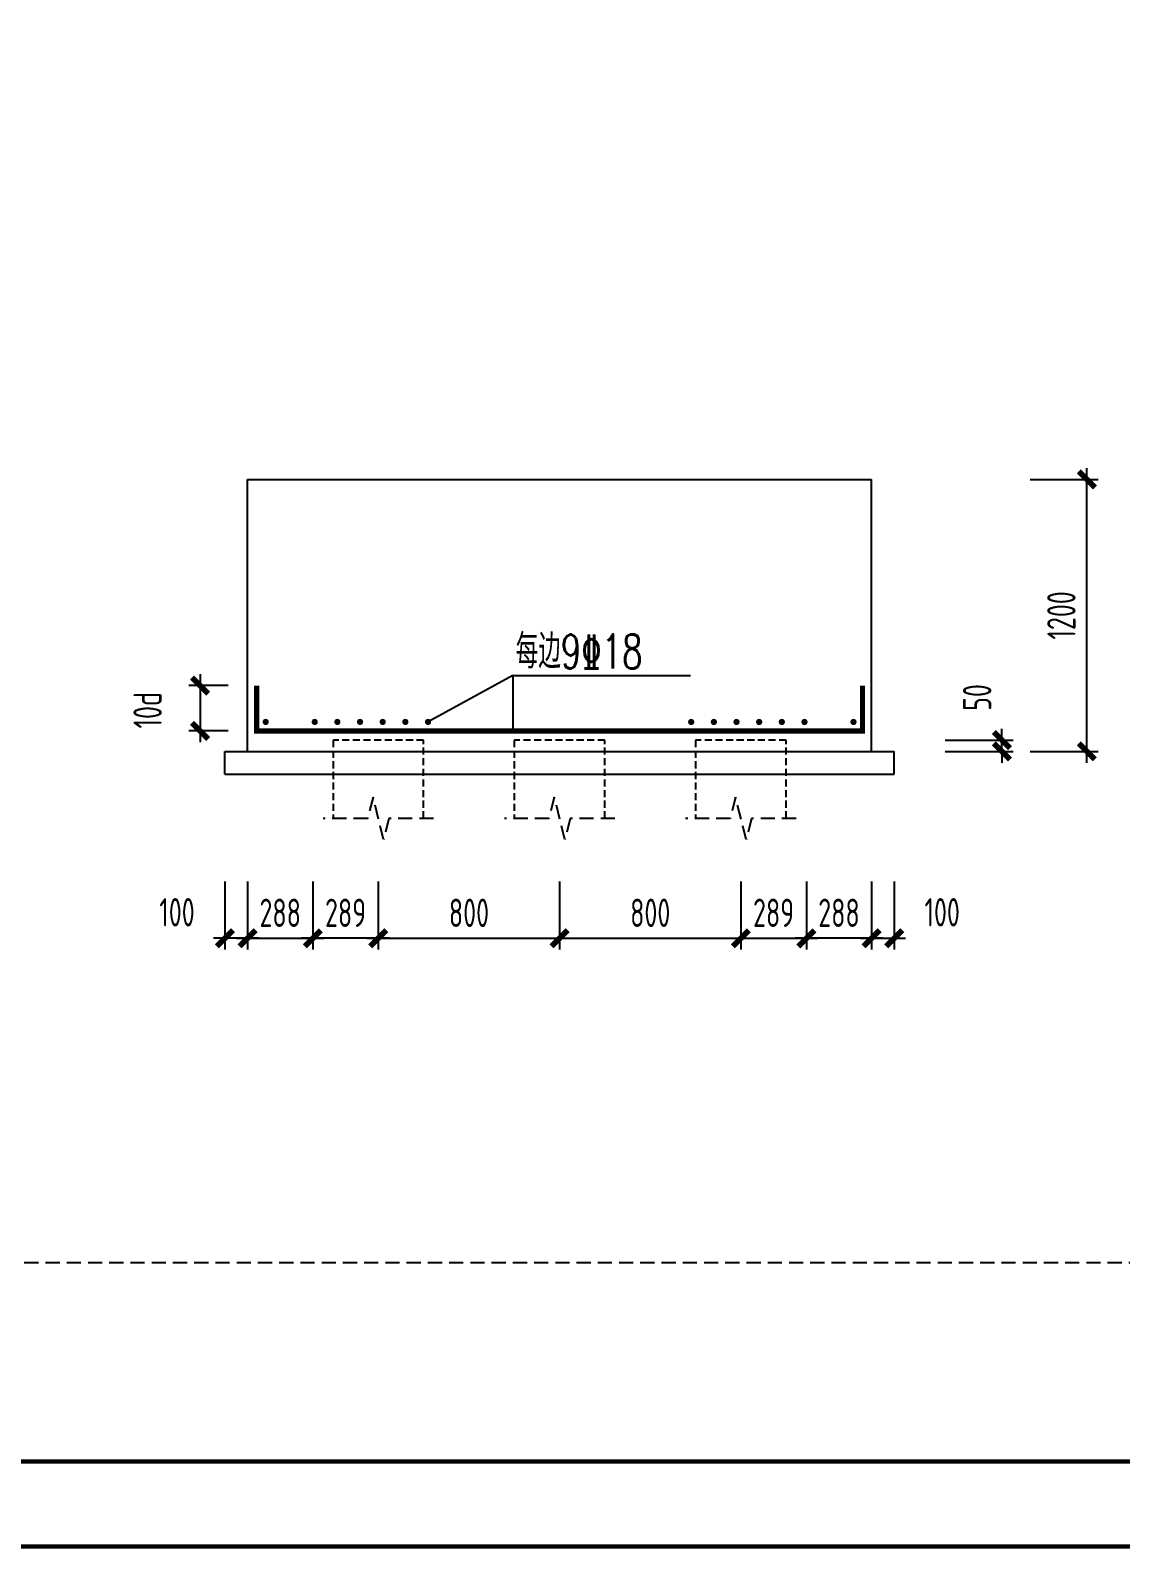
# Model space of a CAD drawing. Extents: x -1201378 to 2367219, y -619313 to 244905.
# Drawn here: x -166183 to -146936, y -496140 to -469341 of the extents above; entities that cross this region are included whole.
import ezdxf
from ezdxf.enums import TextEntityAlignment as Align

# ---------------------------------------------------------------- set-up
doc = ezdxf.new("R2010")
doc.units = 0
doc.header["$LTSCALE"] = 1000
doc.linetypes.add('HIDDEN', pattern=[0.375, 0.25, -0.125])
doc.layers.get('0').update_dxf_attribs({"linetype": 'CONTINUOUS'})
doc.layers.get('Defpoints').update_dxf_attribs({"linetype": 'CONTINUOUS'})
for name, color, linetype in [('0-cxFrame', 155, 'CONTINUOUS'), ('S-SGJ', 21, 'CONTINUOUS'), ('S-SHAPE', 51, 'CONTINUOUS'), ('S-SHAPE2', 165, 'HIDDEN')]:
    doc.layers.add(name, color=color, linetype=linetype)
for name, color, linetype, lineweight in [('0-cxText', 131, 'CONTINUOUS', 25), ('S-dim', 81, 'CONTINUOUS', 0), ('S-gj', 6, 'CONTINUOUS', 0)]:
    doc.layers.add(name, color=color, linetype=linetype, lineweight=lineweight)
doc.styles.add('cx_tuming', font='simhei.ttf')
doc.styles.add('cx_tuqian1', font='')
doc.styles.add('SS1', font='tj-romans1.shx', dxfattribs={"width": 0.7, "bigfont": 'tj-hztxt1.shx'})
doc.styles.add('TSSD_Dimension', font='tssdeng.shx', dxfattribs={"width": 0.7, "bigfont": 'hztxt.shx'})
doc.styles.add('黑体', font='simhei.ttf', dxfattribs={"width": 0.8})
doc.styles.get('cx_tuqian1').set_extended_font_data('SimSun')
doc.dimstyles.new('TSSD_50_200', dxfattribs={"dimtxt": 500, "dimasz": 200, "dimexe": 200, "dimexo": 500, "dimgap": 200, "dimtad": 1, "dimdec": 0, "dimlfac": 0.25, "dimzin": 0, "dimdsep": 46, "dimtxsty": 'TSSD_Dimension', "dimblk": 'ARCHTICK', "dimcen": 0, "dimdle": 200, "dimclrt": 7, "dimadec": 0, "dimazin": 0, "dimtfac": 1, "dimtdec": 0, "dimtix": 1, "dimtmove": 2, "dimatfit": 3, "dimfxl": 1, "dimtolj": 1, "dimtzin": 0, "dimarcsym": 0})

# ---------------------------------------------------------------- blocks, each defined once
blk = doc.blocks.new('_ArchTick')
at = {"color": 0, "linetype": 'ByBlock', "const_width": 0.5}
blk.add_lwpolyline([(-0.71, -0.71), (0.71, 0.71)], dxfattribs=at)
blk = doc.blocks.new('*D5775')
at = {"layer": 'Defpoints', "color": 0, "transparency": 16777216}
for p in [(-162188, -480907), (-163188, -481707), (-162188, -481707)]:
    blk.add_point(p, dxfattribs=at)
at = {"layer": 'S-dim', "color": 0, "lineweight": -2, "transparency": 16777216}
for p, q in [((-163188, -480707), (-163188, -481907)), ((-162688, -480907), (-163388, -480907)), ((-162688, -481707), (-163388, -481707))]:
    blk.add_line(p, q, dxfattribs=at)
at = {"layer": 'S-dim', "color": 0, "lineweight": -2, "transparency": 16777216, "xscale": 200, "yscale": 200, "zscale": 200}
for p, rotation in [((-163188, -480907), 90), ((-163188, -481707), 270)]:
    blk.add_blockref('_ArchTick', p, dxfattribs=dict(at, rotation=rotation))
at = {"layer": 'S-dim', "color": 7, "transparency": 16777216, "insert": (-164113, -481342), "char_height": 500, "attachment_point": 5, "rotation": 90, "style": 'TSSD_Dimension'}
blk.add_mtext('\\A1;10d', dxfattribs=at)
blk = doc.blocks.new('*D5776')
at = {"layer": 'Defpoints', "color": 0, "transparency": 16777216}
for p in [(-162748, -483867), (-162348, -483867), (-162748, -485367)]:
    blk.add_point(p, dxfattribs=at)
at = {"layer": 'S-dim', "color": 0, "lineweight": -2, "transparency": 16777216}
for p, q in [((-162748, -484367), (-162748, -485567)), ((-162348, -484367), (-162348, -485567)), ((-162148, -485367), (-162948, -485367))]:
    blk.add_line(p, q, dxfattribs=at)
at = {"layer": 'S-dim', "color": 0, "lineweight": -2, "transparency": 16777216, "xscale": 200, "yscale": 200, "zscale": 200, "rotation": 180}
blk.add_blockref('_ArchTick', (-162748, -485367), dxfattribs=at)
at = {"layer": 'S-dim', "color": 0, "lineweight": -2, "transparency": 16777216, "xscale": 200, "yscale": 200, "zscale": 200}
blk.add_blockref('_ArchTick', (-162348, -485367), dxfattribs=at)
at = {"layer": 'S-dim', "color": 7, "transparency": 16777216, "insert": (-163594, -484907), "char_height": 500, "attachment_point": 5, "style": 'TSSD_Dimension'}
blk.add_mtext('\\A1;100', dxfattribs=at)
blk = doc.blocks.new('*D5777')
at = {"layer": 'Defpoints', "color": 0, "transparency": 16777216}
for p in [(-160040, -483867), (-156840, -483867), (-156840, -485367)]:
    blk.add_point(p, dxfattribs=at)
at = {"layer": 'S-dim', "color": 0, "lineweight": -2, "transparency": 16777216}
for p, q in [((-160040, -484367), (-160040, -485567)), ((-156840, -484367), (-156840, -485567)), ((-160240, -485367), (-156640, -485367))]:
    blk.add_line(p, q, dxfattribs=at)
at = {"layer": 'S-dim', "color": 0, "lineweight": -2, "transparency": 16777216, "xscale": 200, "yscale": 200, "zscale": 200, "rotation": 180}
blk.add_blockref('_ArchTick', (-160040, -485367), dxfattribs=at)
at = {"layer": 'S-dim', "color": 0, "lineweight": -2, "transparency": 16777216, "xscale": 200, "yscale": 200, "zscale": 200}
blk.add_blockref('_ArchTick', (-156840, -485367), dxfattribs=at)
at = {"layer": 'S-dim', "color": 7, "transparency": 16777216, "insert": (-158440, -484917), "char_height": 500, "attachment_point": 5, "style": 'TSSD_Dimension'}
blk.add_mtext('\\A1;800', dxfattribs=at)
blk = doc.blocks.new('*D5778')
at = {"layer": 'Defpoints', "color": 0, "transparency": 16777216}
for p in [(-156840, -483867), (-153640, -483867), (-153640, -485367)]:
    blk.add_point(p, dxfattribs=at)
at = {"layer": 'S-dim', "color": 0, "lineweight": -2, "transparency": 16777216}
for p, q in [((-156840, -484367), (-156840, -485567)), ((-153640, -484367), (-153640, -485567)), ((-157040, -485367), (-153440, -485367))]:
    blk.add_line(p, q, dxfattribs=at)
at = {"layer": 'S-dim', "color": 0, "lineweight": -2, "transparency": 16777216, "xscale": 200, "yscale": 200, "zscale": 200, "rotation": 180}
blk.add_blockref('_ArchTick', (-156840, -485367), dxfattribs=at)
at = {"layer": 'S-dim', "color": 0, "lineweight": -2, "transparency": 16777216, "xscale": 200, "yscale": 200, "zscale": 200}
blk.add_blockref('_ArchTick', (-153640, -485367), dxfattribs=at)
at = {"layer": 'S-dim', "color": 7, "transparency": 16777216, "insert": (-155240, -484917), "char_height": 500, "attachment_point": 5, "style": 'TSSD_Dimension'}
blk.add_mtext('\\A1;800', dxfattribs=at)
blk = doc.blocks.new('*D5779')
at = {"layer": 'Defpoints', "color": 0, "transparency": 16777216}
for p in [(-161196, -483867), (-160040, -483867), (-161196, -485367)]:
    blk.add_point(p, dxfattribs=at)
at = {"layer": 'S-dim', "color": 0, "lineweight": -2, "transparency": 16777216}
for p, q in [((-161196, -484367), (-161196, -485567)), ((-160040, -484367), (-160040, -485567)), ((-159840, -485367), (-161396, -485367))]:
    blk.add_line(p, q, dxfattribs=at)
at = {"layer": 'S-dim', "color": 0, "lineweight": -2, "transparency": 16777216, "xscale": 200, "yscale": 200, "zscale": 200, "rotation": 180}
blk.add_blockref('_ArchTick', (-161196, -485367), dxfattribs=at)
at = {"layer": 'S-dim', "color": 0, "lineweight": -2, "transparency": 16777216, "xscale": 200, "yscale": 200, "zscale": 200}
blk.add_blockref('_ArchTick', (-160040, -485367), dxfattribs=at)
at = {"layer": 'S-dim', "color": 7, "transparency": 16777216, "insert": (-160618, -484917), "char_height": 500, "attachment_point": 5, "style": 'TSSD_Dimension'}
blk.add_mtext('\\A1;289', dxfattribs=at)
blk = doc.blocks.new('*D5780')
at = {"layer": 'Defpoints', "color": 0, "transparency": 16777216}
for p in [(-162348, -483867), (-161196, -483867), (-161196, -485367)]:
    blk.add_point(p, dxfattribs=at)
at = {"layer": 'S-dim', "color": 0, "lineweight": -2, "transparency": 16777216}
for p, q in [((-162348, -484367), (-162348, -485567)), ((-161196, -484367), (-161196, -485567)), ((-162548, -485367), (-160996, -485367))]:
    blk.add_line(p, q, dxfattribs=at)
at = {"layer": 'S-dim', "color": 0, "lineweight": -2, "transparency": 16777216, "xscale": 200, "yscale": 200, "zscale": 200, "rotation": 180}
blk.add_blockref('_ArchTick', (-162348, -485367), dxfattribs=at)
at = {"layer": 'S-dim', "color": 0, "lineweight": -2, "transparency": 16777216, "xscale": 200, "yscale": 200, "zscale": 200}
blk.add_blockref('_ArchTick', (-161196, -485367), dxfattribs=at)
at = {"layer": 'S-dim', "color": 7, "transparency": 16777216, "insert": (-161772, -484917), "char_height": 500, "attachment_point": 5, "style": 'TSSD_Dimension'}
blk.add_mtext('\\A1;288', dxfattribs=at)
blk = doc.blocks.new('*D5781')
at = {"layer": 'Defpoints', "color": 0, "transparency": 16777216}
for p in [(-153640, -483867), (-152484, -483867), (-152484, -485367)]:
    blk.add_point(p, dxfattribs=at)
at = {"layer": 'S-dim', "color": 0, "lineweight": -2, "transparency": 16777216}
for p, q in [((-153640, -484367), (-153640, -485567)), ((-152484, -484367), (-152484, -485567)), ((-153840, -485367), (-152284, -485367))]:
    blk.add_line(p, q, dxfattribs=at)
at = {"layer": 'S-dim', "color": 0, "lineweight": -2, "transparency": 16777216, "xscale": 200, "yscale": 200, "zscale": 200, "rotation": 180}
blk.add_blockref('_ArchTick', (-153640, -485367), dxfattribs=at)
at = {"layer": 'S-dim', "color": 0, "lineweight": -2, "transparency": 16777216, "xscale": 200, "yscale": 200, "zscale": 200}
blk.add_blockref('_ArchTick', (-152484, -485367), dxfattribs=at)
at = {"layer": 'S-dim', "color": 7, "transparency": 16777216, "insert": (-153062, -484917), "char_height": 500, "attachment_point": 5, "style": 'TSSD_Dimension'}
blk.add_mtext('\\A1;289', dxfattribs=at)
blk = doc.blocks.new('*D5782')
at = {"layer": 'Defpoints', "color": 0, "transparency": 16777216}
for p in [(-152484, -483867), (-151332, -483867), (-152484, -485367)]:
    blk.add_point(p, dxfattribs=at)
at = {"layer": 'S-dim', "color": 0, "lineweight": -2, "transparency": 16777216}
for p, q in [((-152484, -484367), (-152484, -485567)), ((-151332, -484367), (-151332, -485567)), ((-151132, -485367), (-152684, -485367))]:
    blk.add_line(p, q, dxfattribs=at)
at = {"layer": 'S-dim', "color": 0, "lineweight": -2, "transparency": 16777216, "xscale": 200, "yscale": 200, "zscale": 200, "rotation": 180}
blk.add_blockref('_ArchTick', (-152484, -485367), dxfattribs=at)
at = {"layer": 'S-dim', "color": 0, "lineweight": -2, "transparency": 16777216, "xscale": 200, "yscale": 200, "zscale": 200}
blk.add_blockref('_ArchTick', (-151332, -485367), dxfattribs=at)
at = {"layer": 'S-dim', "color": 7, "transparency": 16777216, "insert": (-151908, -484917), "char_height": 500, "attachment_point": 5, "style": 'TSSD_Dimension'}
blk.add_mtext('\\A1;288', dxfattribs=at)
blk = doc.blocks.new('*D5783')
at = {"layer": 'Defpoints', "color": 0, "transparency": 16777216}
for p in [(-151332, -483867), (-150932, -483867), (-150932, -485367)]:
    blk.add_point(p, dxfattribs=at)
at = {"layer": 'S-dim', "color": 0, "lineweight": -2, "transparency": 16777216}
for p, q in [((-151332, -484367), (-151332, -485567)), ((-150932, -484367), (-150932, -485567)), ((-151532, -485367), (-150732, -485367))]:
    blk.add_line(p, q, dxfattribs=at)
at = {"layer": 'S-dim', "color": 0, "lineweight": -2, "transparency": 16777216, "xscale": 200, "yscale": 200, "zscale": 200, "rotation": 180}
blk.add_blockref('_ArchTick', (-151332, -485367), dxfattribs=at)
at = {"layer": 'S-dim', "color": 0, "lineweight": -2, "transparency": 16777216, "xscale": 200, "yscale": 200, "zscale": 200}
blk.add_blockref('_ArchTick', (-150932, -485367), dxfattribs=at)
at = {"layer": 'S-dim', "color": 7, "transparency": 16777216, "insert": (-150086, -484907), "char_height": 500, "attachment_point": 5, "style": 'TSSD_Dimension'}
blk.add_mtext('\\A1;100', dxfattribs=at)
blk = doc.blocks.new('*D5784')
at = {"layer": 'Defpoints', "color": 0, "transparency": 16777216}
for p in [(-149032, -477267), (-147532, -477267), (-149032, -482067)]:
    blk.add_point(p, dxfattribs=at)
at = {"layer": 'S-dim', "color": 0, "lineweight": -2, "transparency": 16777216}
for p, q in [((-148532, -477267), (-147332, -477267)), ((-147532, -482267), (-147532, -477067)), ((-148532, -482067), (-147332, -482067))]:
    blk.add_line(p, q, dxfattribs=at)
at = {"layer": 'S-dim', "color": 0, "lineweight": -2, "transparency": 16777216, "xscale": 200, "yscale": 200, "zscale": 200}
for p, rotation in [((-147532, -477267), 90), ((-147532, -482067), 270)]:
    blk.add_blockref('_ArchTick', p, dxfattribs=dict(at, rotation=rotation))
at = {"layer": 'S-dim', "color": 7, "transparency": 16777216, "insert": (-147982, -479667), "char_height": 500, "attachment_point": 5, "rotation": 90, "style": 'TSSD_Dimension'}
blk.add_mtext('\\A1;1200', dxfattribs=at)
blk = doc.blocks.new('*D5785')
at = {"layer": 'Defpoints', "color": 0, "transparency": 16777216}
for p in [(-150532, -481867), (-150532, -482067), (-149032, -481867)]:
    blk.add_point(p, dxfattribs=at)
at = {"layer": 'S-dim', "color": 0, "lineweight": -2, "transparency": 16777216}
for p, q in [((-149032, -481867), (-149032, -481667)), ((-150032, -481867), (-148832, -481867)), ((-150032, -482067), (-148832, -482067)), ((-149032, -482067), (-149032, -481867)), ((-149032, -482067), (-149032, -482267))]:
    blk.add_line(p, q, dxfattribs=at)
at = {"layer": 'S-dim', "color": 0, "lineweight": -2, "transparency": 16777216, "xscale": 200, "yscale": 200, "zscale": 200}
for p, rotation in [((-149032, -481867), 270), ((-149032, -482067), 90)]:
    blk.add_blockref('_ArchTick', p, dxfattribs=dict(at, rotation=rotation))
at = {"layer": 'S-dim', "color": 7, "transparency": 16777216, "insert": (-149469, -481116), "char_height": 500, "attachment_point": 5, "rotation": 90, "style": 'TSSD_Dimension'}
blk.add_mtext('\\A1;50', dxfattribs=at)
blk = doc.blocks.new('TK22.A0 L(Dragon)')
at = {"layer": '0-cxFrame', "color": 7, "const_width": 0.5}
blk.add_lwpolyline([(0, 0), (-1486, 0), (-1486, 841), (0, 841)], close=True, dxfattribs=at)
at = {"layer": '0-cxFrame', "const_width": 0.5}
blk.add_lwpolyline([(-80, 10), (-1466, 10), (-1466, 831), (-80, 831)], close=True, dxfattribs=at)
at = {"style": '黑体', "flags": 4}
blk.add_attdef('图幅', text='', height=3.3, dxfattribs=at).set_placement((-40, 3), align=Align.RIGHT)
at = {"layer": '0-cxText', "flags": 4}
for tag, height, style, p in [('建设单位', 3.5, 'cx_tuming', (-45, 240)), ('项目名称', 3.5, 'cx_tuming', (-45, 210)), ('子项名称', 3.5, 'cx_tuming', (-45, 180)), ('工程编号', 3.3, 'cx_tuqian1', (-35, 165)), ('图名1', 3.5, 'cx_tuming', (-45, 87)), ('图名2', 3.5, 'cx_tuming', (-45, 79)), ('图名3', 3.5, 'cx_tuming', (-45, 71)), ('出图日期', 3.3, 'cx_tuqian1', (-39, 60)), ('专业', 3.3, 'cx_tuqian1', (-55, 52)), ('图号', 3.3, 'cx_tuqian1', (-55, 44)), ('版次', 3.3, 'cx_tuqian1', (-20, 44))]:
    blk.add_attdef(tag, text='', height=height, dxfattribs=dict(at, style=style)).set_placement(p, align=Align.MIDDLE)
at = {"layer": 'Defpoints', "color": 6, "flags": 4}
for tag, height, style, p in [('tufu', 3.3, '黑体', (-12, 12)), ('dwfname', 4, 'cx_tuqian1', (-80, 3))]:
    blk.add_attdef(tag, text='', height=height, dxfattribs=dict(at, style=style)).set_placement(p, align=Align.RIGHT)

msp = doc.modelspace()

# ---------------------------------------------------------------- linework, layer by layer
at = {"layer": 'S-gj', "const_width": 90}
msp.add_lwpolyline([(-151491.8, -480907.4), (-151491.8, -481707.4), (-162187.8, -481707.4), (-162187.8, -480907.4)], dxfattribs=at)
at = {"layer": 'S-gj', "ltscale": 0.25, "const_width": 54.7}
for points in [[(-162000.5, -481547.4, -1), (-162055.2, -481547.4, -1), (-162000.5, -481547.4)], [(-161135.3, -481547.4, -1), (-161190, -481547.4, -1), (-161135.3, -481547.4)], [(-160735.3, -481547.4, -1), (-160790, -481547.4, -1), (-160735.3, -481547.4)], [(-160335.3, -481547.4, -1), (-160390, -481547.4, -1), (-160335.3, -481547.4)], [(-159935.3, -481547.4, -1), (-159990, -481547.4, -1), (-159935.3, -481547.4)], [(-159535.3, -481547.4, -1), (-159590, -481547.4, -1), (-159535.3, -481547.4)], [(-159135.3, -481547.4, -1), (-159190, -481547.4, -1), (-159135.3, -481547.4)], [(-154544.4, -481547.4, 1), (-154489.7, -481547.4, 1), (-154544.4, -481547.4)], [(-154144.4, -481547.4, 1), (-154089.7, -481547.4, 1), (-154144.4, -481547.4)], [(-153744.4, -481547.4, 1), (-153689.7, -481547.4, 1), (-153744.4, -481547.4)], [(-153344.4, -481547.4, 1), (-153289.7, -481547.4, 1), (-153344.4, -481547.4)], [(-152944.4, -481547.4, 1), (-152889.7, -481547.4, 1), (-152944.4, -481547.4)], [(-152544.4, -481547.4, 1), (-152489.7, -481547.4, 1), (-152544.4, -481547.4)], [(-151679.2, -481547.4, 1), (-151624.5, -481547.4, 1), (-151679.2, -481547.4)]]:
    msp.add_lwpolyline(points, format="xyb", dxfattribs=at)
at = {"layer": 'S-SGJ'}
for q in [(-159162.7, -481547.4), (-154531.3, -480729.1), (-157664.7, -481707.4)]:
    msp.add_line((-157664.7, -480729.1), q, dxfattribs=at)
at = {"layer": 'S-SHAPE'}
for p, q in [((-162347.8, -482067.4), (-162347.8, -477267.4)), ((-162347.8, -477267.4), (-151331.8, -477267.4)), ((-151331.8, -482067.4), (-151331.8, -477267.4)), ((-162747.8, -482067.4), (-150931.8, -482067.4)), ((-162747.8, -482467.4), (-162747.8, -482067.4)), ((-150931.8, -482467.4), (-150931.8, -482067.4)), ((-162747.8, -482467.4), (-150931.8, -482467.4))]:
    msp.add_line(p, q, dxfattribs=at)
at = {"layer": 'S-SHAPE2'}
msp.add_lwpolyline([(-200177.8, -467344.9), (-146540.2, -467344.9), (-146540.2, -491093.9), (-200177.8, -491093.9)], close=True, dxfattribs=at)
at = {"layer": 'S-SHAPE2', "ltscale": 0.5}
for points in [[(-159239.8, -483249.7), (-159239.8, -481867.4), (-160839.8, -481867.4), (-160839.8, -483249.7)], [(-156039.8, -483249.7), (-156039.8, -481867.4), (-157639.8, -481867.4), (-157639.8, -483249.7)], [(-152839.8, -483249.7), (-152839.8, -481867.4), (-154439.8, -481867.4), (-154439.8, -483249.7)]]:
    msp.add_lwpolyline(points, dxfattribs=at)
at = {"layer": 'S-SHAPE2'}
for points in [[(-159064.8, -483249.7), (-159852.3, -483249.7), (-159946.1, -483624.7), (-160133.6, -482874.7), (-160227.3, -483249.7), (-161014.8, -483249.7)], [(-155864.8, -483249.7), (-156652.3, -483249.7), (-156746.1, -483624.7), (-156933.6, -482874.7), (-157027.3, -483249.7), (-157814.8, -483249.7)], [(-152664.8, -483249.7), (-153452.3, -483249.7), (-153546.1, -483624.7), (-153733.6, -482874.7), (-153827.3, -483249.7), (-154614.8, -483249.7)]]:
    msp.add_lwpolyline(points, dxfattribs=at)

# ---------------------------------------------------------------- block references
at = {"layer": '0-cxFrame', "xscale": 150, "yscale": 150, "zscale": 150}
msp.add_blockref('TK22.A0 L(Dragon)', (-64991.7, -496102.2), dxfattribs=at)

# ---------------------------------------------------------------- texts
at = {"layer": 'S-SGJ', "style": 'SS1', "width": 0.7}
msp.add_text('每边9%%15318', height=600, dxfattribs=at).set_placement((-157615.3, -480602.5))

# ---------------------------------------------------------------- dimensions: what is measured, and where the dimension line sits
at = {"layer": 'S-dim'}
for base, p1, p2, angle, picture, middle in [((-147531.8, -477267.4), (-149031.8, -482067.4), (-149031.8, -477267.4), 90, '*D5784', (-147981.8, -479667.4)), ((-161195.8, -485367.4), (-160039.8, -483867.4), (-161195.8, -483867.4), 180, '*D5779', (-160617.8, -484917.4)), ((-152483.8, -485367.4), (-151331.8, -483867.4), (-152483.8, -483867.4), 180, '*D5782', (-151907.8, -484917.4))]:
    dim = msp.add_linear_dim(base=base, p1=p1, p2=p2, angle=angle, dimstyle='TSSD_50_200', dxfattribs=at)
    dim.commit()
    dim.dimension.update_dxf_attribs({"geometry": picture, "text_midpoint": middle})
dim = msp.add_linear_dim(base=(-163187.8, -481707.4), p1=(-162187.8, -480907.4), p2=(-162187.8, -481707.4), angle=270, text='10d', dimstyle='TSSD_50_200', dxfattribs=at)
dim.commit()
dim.dimension.update_dxf_attribs({"geometry": '*D5775', "text_midpoint": (-164112.7, -481341.7), "dimtype": 160})
for base, p1, p2, angle, picture, middle in [((-149031.8, -481867.4), (-150531.8, -482067.4), (-150531.8, -481867.4), 90, '*D5785', (-149469.3, -481115.7)), ((-162747.8, -485367.4), (-162347.8, -483867.4), (-162747.8, -483867.4), 180, '*D5776', (-163594, -484907.4))]:
    dim = msp.add_linear_dim(base=base, p1=p1, p2=p2, angle=angle, dimstyle='TSSD_50_200', dxfattribs=at)
    dim.commit()
    dim.dimension.update_dxf_attribs({"geometry": picture, "text_midpoint": middle, "dimtype": 160})
for base, p1, p2, picture, middle in [((-161195.8, -485367.4), (-162347.8, -483867.4), (-161195.8, -483867.4), '*D5780', (-161771.8, -484917.4)), ((-156839.8, -485367.4), (-160039.8, -483867.4), (-156839.8, -483867.4), '*D5777', (-158439.8, -484917.4)), ((-153639.8, -485367.4), (-156839.8, -483867.4), (-153639.8, -483867.4), '*D5778', (-155239.8, -484917.4)), ((-152483.8, -485367.4), (-153639.8, -483867.4), (-152483.8, -483867.4), '*D5781', (-153061.8, -484917.4))]:
    dim = msp.add_linear_dim(base=base, p1=p1, p2=p2, dimstyle='TSSD_50_200', dxfattribs=at)
    dim.commit()
    dim.dimension.update_dxf_attribs({"geometry": picture, "text_midpoint": middle})
dim = msp.add_linear_dim(base=(-150931.8, -485367.4), p1=(-151331.8, -483867.4), p2=(-150931.8, -483867.4), dimstyle='TSSD_50_200', dxfattribs=at)
dim.commit()
dim.dimension.update_dxf_attribs({"geometry": '*D5783', "text_midpoint": (-150085.7, -484907.4), "dimtype": 160})

doc.saveas('drawing.dxf')
